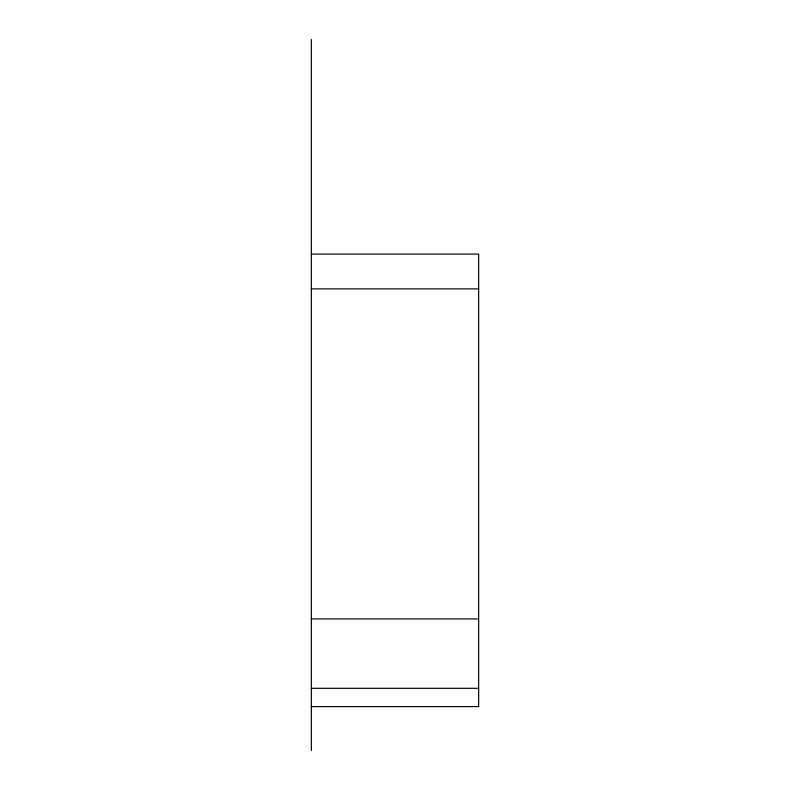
<?xml version="1.0" encoding="UTF-8"?>
<svg xmlns="http://www.w3.org/2000/svg" width="790" height="790" viewBox="0 0 790 790"><rect width="100%" height="100%" fill="white"/><g stroke="black" fill="none" stroke-linecap="round" stroke-linejoin="round"><path stroke-width="1.19" d="M311.349 254.074L478.651 254.074L478.651 706.606L311.349 706.606M311.349 288.893L478.651 288.893M311.349 618.906L478.651 618.906M311.349 688.307L478.651 688.307M311.349 39.5L311.349 750.5"/></g></svg>
